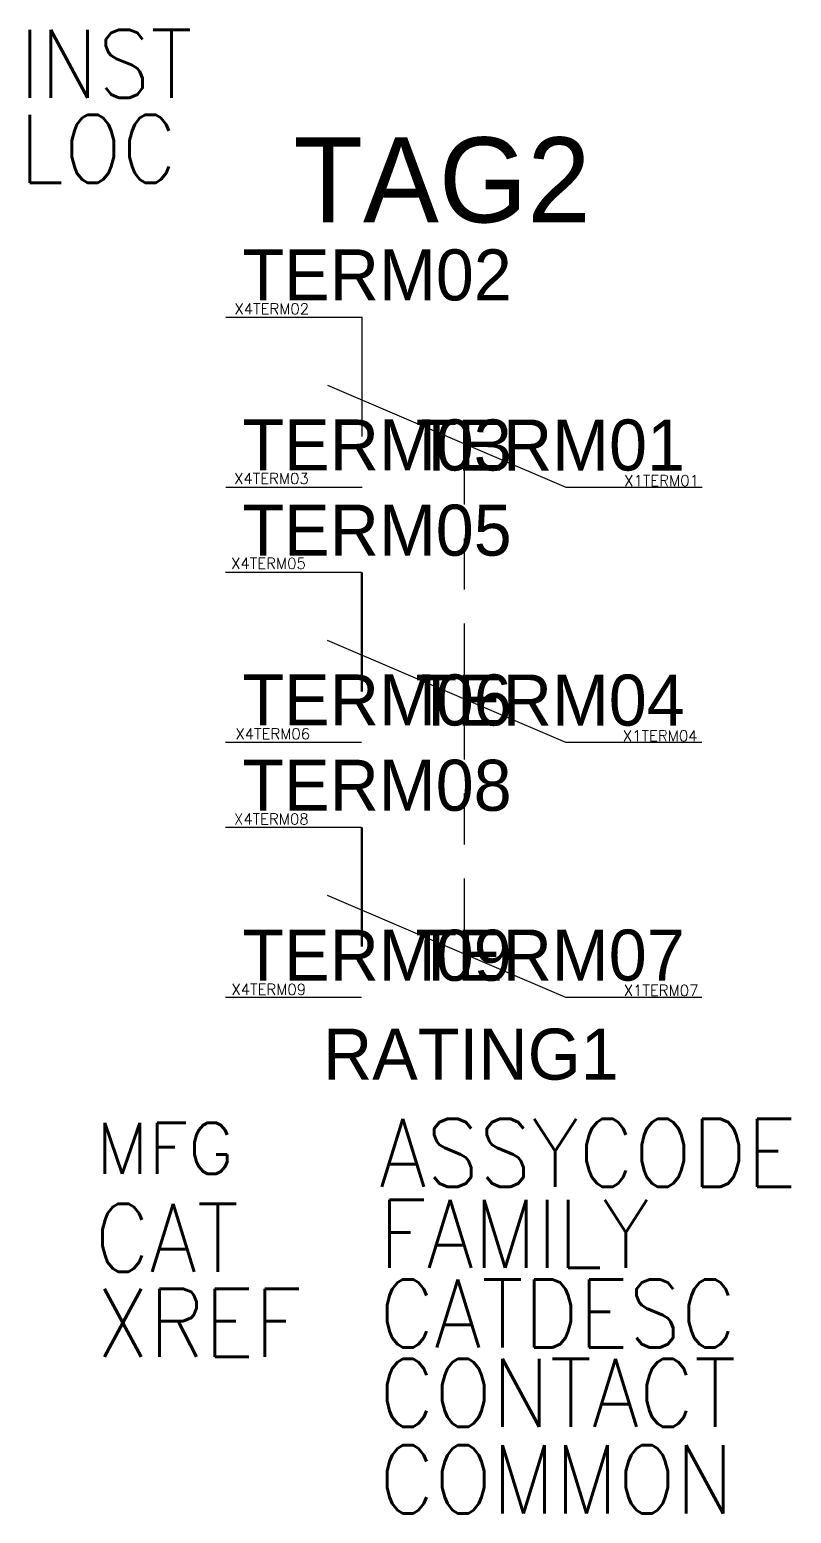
# Model space of a CAD drawing. Header units: millimetres. Extents: x -1.8 to 20.6, y -27.2 to 16.5.
import ezdxf
from ezdxf.enums import TextEntityAlignment as Align

# ---------------------------------------------------------------- set-up
doc = ezdxf.new("R2010")
doc.units = ezdxf.units.MM
doc.layers.add('PNPG', color=70, linetype='Continuous')
doc.styles.add('WD', font='txt.shx')
doc.styles.add('WD_IEC', font='txt.shx', dxfattribs={"width": 0.9, "height": 2})

msp = doc.modelspace()

# ---------------------------------------------------------------- linework, layer by layer
at = {"color": 0}
for p, q in [((11.014, 4), (11.014, 2.5)), ((11.014, 1.5), (11.014, 0)), ((11.014, -1), (11.014, -2.5)), ((11.014, -3.5), (11.014, -5)), ((11.014, -6), (11.014, -7.5)), ((11.014, -8.5), (11.014, -10))]:
    msp.add_line(p, q, dxfattribs=at)
at = {"layer": 'PNPG', "color": 0}
for p, q in [((8.014, 8), (4.014, 8)), ((8.014, 4.5), (8.014, 8)), ((8.014, 4.5), (8.014, 8)), ((14.014, 3.001), (7.014, 6)), ((8.014, 3), (4.014, 3)), ((18.014, 3.001), (14.014, 3.001)), ((8, 0.5), (4, 0.5)), ((8, -3), (8, 0.5)), ((8.028, -3), (8.028, 0.5)), ((14, -4.499), (7, -1.5)), ((8, -4.5), (4, -4.5)), ((18, -4.499), (14, -4.499)), ((8, -7), (4, -7)), ((8, -10.5), (8, -7)), ((8.028, -10.5), (8.028, -7)), ((14, -11.999), (7, -9)), ((8, -12), (4, -12)), ((18, -11.999), (14, -11.999))]:
    msp.add_line(p, q, dxfattribs=at)

# ---------------------------------------------------------------- texts
at = {"style": 'WD_IEC', "width": 0.9, "flags": 1}
for tag, p, s in [('INST', (-2.059, 14.462), ''), ('LOC', (-2.059, 11.962), ''), ('ASSYCODE', (8.518, -17.564), ''), ('CAT', (0.154, -20.062), ''), ('FAMILY', (8.518, -19.951), 'CR_ACKO'), ('CATDESC', (8.518, -22.287), ''), ('XREF', (0.217, -22.562), ''), ('CONTACT', (8.518, -24.623), ''), ('COMMON', (8.518, -27.166), '')]:
    msp.add_attdef(tag, p, s, height=2, dxfattribs=at)
msp.add_attdef('TAG2', (6.001, 10.796), 'K', height=2.5)
at = {"linetype": 'Continuous'}
for tag, p, s in [('TERM02', (4.501, 8.501), '1'), ('TERM03', (4.5, 3.5), '4'), ('TERM05', (4.499, 0.995), '2'), ('TERM06', (4.501, -3.998), '5'), ('TERM08', (4.498, -6.506), '3'), ('TERM09', (4.498, -11.505), '6')]:
    msp.add_attdef(tag, p, s, height=1.5, dxfattribs=at)
at = {"style": 'WD', "flags": 1}
for tag, p in [('X4TERM02', (4.266, 8.092)), ('X4TERM03', (4.255, 3.106)), ('X4TERM05', (4.17, 0.607)), ('X4TERM06', (4.294, -4.405)), ('X4TERM08', (4.251, -6.908)), ('X4TERM09', (4.178, -11.92))]:
    msp.add_attdef(tag, p, '', height=0.32, dxfattribs=at)
at = {"linetype": 'Continuous'}
for tag, text, p in [('TERM01', '7', (17.505, 3.499)), ('TERM04', '8', (17.497, -4.002)), ('TERM07', '9', (17.496, -11.5))]:
    msp.add_attdef(tag, text=text, height=1.5, dxfattribs=at).set_placement(p, align=Align.RIGHT)
at = {"style": 'WD', "flags": 1}
for tag, p in [('X1TERM01', (17.914, 3.042)), ('X1TERM04', (17.874, -4.464)), ('X1TERM07', (17.9, -11.949))]:
    msp.add_attdef(tag, text='', height=0.32, dxfattribs=at).set_placement(p, align=Align.RIGHT)
msp.add_attdef('RATING1', text='', height=1.5).set_placement((11.212, -14.413), align=Align.CENTER)
at = {"color": 0, "style": 'WD_IEC', "flags": 9}
msp.add_attdef('MFG', (0.197, -17.182), '', height=1.5, dxfattribs=at)

doc.saveas('drawing.dxf')
